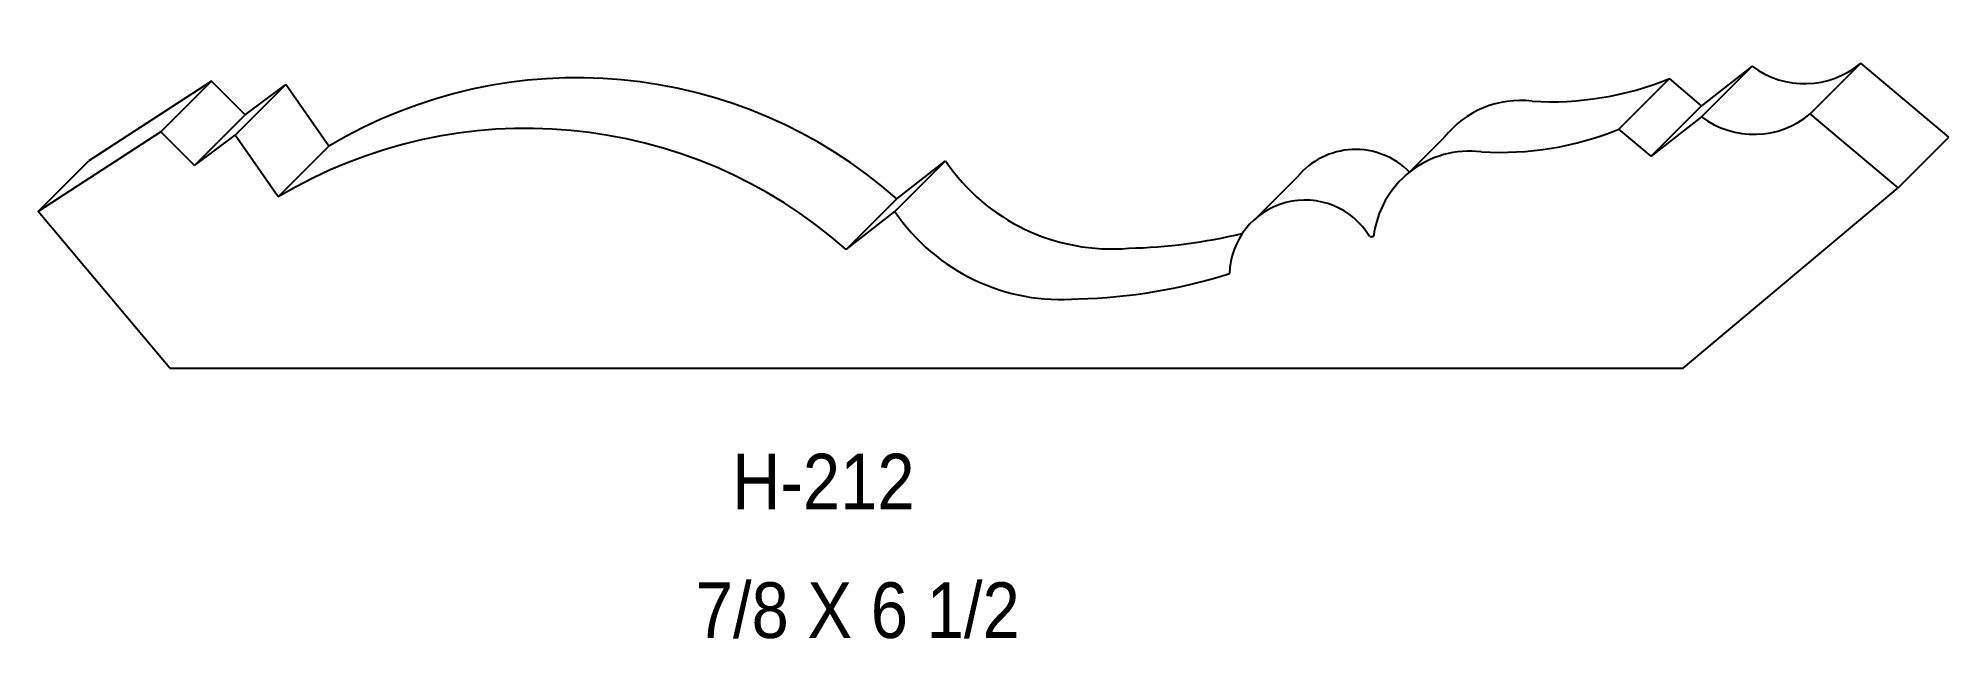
# Model space of a CAD drawing. Extents: x 42.57 to 49.24, y 121.71 to 123.8.
import ezdxf

# ---------------------------------------------------------------- set-up
doc = ezdxf.new("R2010")
doc.units = 0
doc.header["$LTSCALE"] = 5
doc.layers.add('PROFILE', color=7, linetype='CONTINUOUS')
doc.styles.add('TXT', font='TXT', dxfattribs={"height": 3.5})

msp = doc.modelspace()

# ---------------------------------------------------------------- linework, layer by layer
at = {"layer": 'PROFILE', "color": 1, "linetype": 'CONTINUOUS'}
for p, q in [((48.3767, 123.5286), (48.5534, 123.7053)), ((48.5534, 123.7053), (48.3773, 123.5677)), ((48.7562, 123.539), (48.9329, 123.7157)), ((49.2402, 123.4579), (48.9329, 123.7157)), ((43.1739, 123.6535), (42.7458, 123.3755)), ((42.9972, 123.4768), (43.1739, 123.6535)), ((43.292, 123.5355), (43.1739, 123.6535)), ((43.2563, 123.465), (43.4331, 123.6417)), ((43.292, 123.5355), (43.4331, 123.6417)), ((43.5841, 123.426), (43.4331, 123.6417)), ((48.0877, 123.4857), (48.2645, 123.6624)), ((48.3773, 123.5677), (48.2645, 123.6624)), ((48.2006, 123.391), (48.3773, 123.5677)), ((43.1153, 123.3587), (43.292, 123.5355)), ((48.2006, 123.391), (48.0877, 123.4857)), ((48.3767, 123.5286), (48.2006, 123.391)), ((49.0635, 123.2811), (48.7562, 123.539)), ((42.9972, 123.4768), (42.569, 123.1987)), ((43.1153, 123.3587), (42.9972, 123.4768)), ((43.1153, 123.3587), (43.2563, 123.465)), ((43.4074, 123.2493), (43.2563, 123.465)), ((43.4074, 123.2493), (43.5841, 123.426)), ((47.3574, 123.3357), (47.4787, 123.457)), ((49.0635, 123.2811), (49.2402, 123.4579)), ((42.569, 123.1987), (42.7458, 123.3755)), ((45.5603, 123.198), (45.737, 123.3747)), ((45.5673, 123.2421), (45.737, 123.3747)), ((46.825, 123.1783), (46.9649, 123.3183)), ((45.3906, 123.0654), (45.5673, 123.2421)), ((48.3125, 122.651), (49.0635, 123.2811)), ((43.0286, 122.651), (42.569, 123.1987)), ((45.3906, 123.0654), (45.5603, 123.198)), ((47.2181, 123.1108), (47.232, 123.1108)), ((43.0286, 122.651), (48.3125, 122.651))]:
    msp.add_line(p, q, dxfattribs=at)
for centre, major_axis, start_param, end_param in [((44.45, 121.9789), (0, 1.6864), -0.724163, 0.539244), ((48.7366, 123.9515), (0, 0.3068), -3.781178, -2.44716), ((44.2733, 121.8022), (0, 1.6864), -0.724163, 0.539244), ((47.8525, 124.6691), (1.0877, 0), -1.632766, -1.182383), ((47.7441, 123.2484), (0, 0.3376), -0.121928, 0.904466), ((47.6758, 124.4924), (0, 1.0877), -3.203562, -2.753179), ((48.5598, 123.7747), (0, 0.3068), -3.781178, -2.44716), ((47.169, 123.151), (0, 0.2639), -0.795184, 0.884174), ((47.5673, 123.0716), (0.3376, 0), 1.448868, 3.025385), ((46.3176, 123.7699), (0, 0.7023), -4.114791, -3.056998), ((46.9922, 122.9742), (0.2639, 0), 0.543822, 3.114216), ((46.1409, 123.5931), (0, 0.7023), -4.114791, -3.056998), ((46.3294, 124.9828), (0, 1.9133), -3.116767, -2.907407), ((46.1527, 124.8061), (0, 1.9133), -3.116767, -2.835938)]:
    msp.add_ellipse(centre, major_axis=major_axis, ratio=1, start_param=start_param, end_param=end_param, dxfattribs=at)

# ---------------------------------------------------------------- texts
at = {"layer": 'PROFILE', "color": 1, "linetype": 'CONTINUOUS', "style": 'TXT', "width": 0.9}
for s, height, p in [('  H-212', 0.19439, (44.862, 122.1582)), ('7/8 X 6 1/2', 0.194395, (44.8647, 121.7092))]:
    msp.add_text(s, height=height, dxfattribs=at).set_placement(p)

doc.saveas('drawing.dxf')
